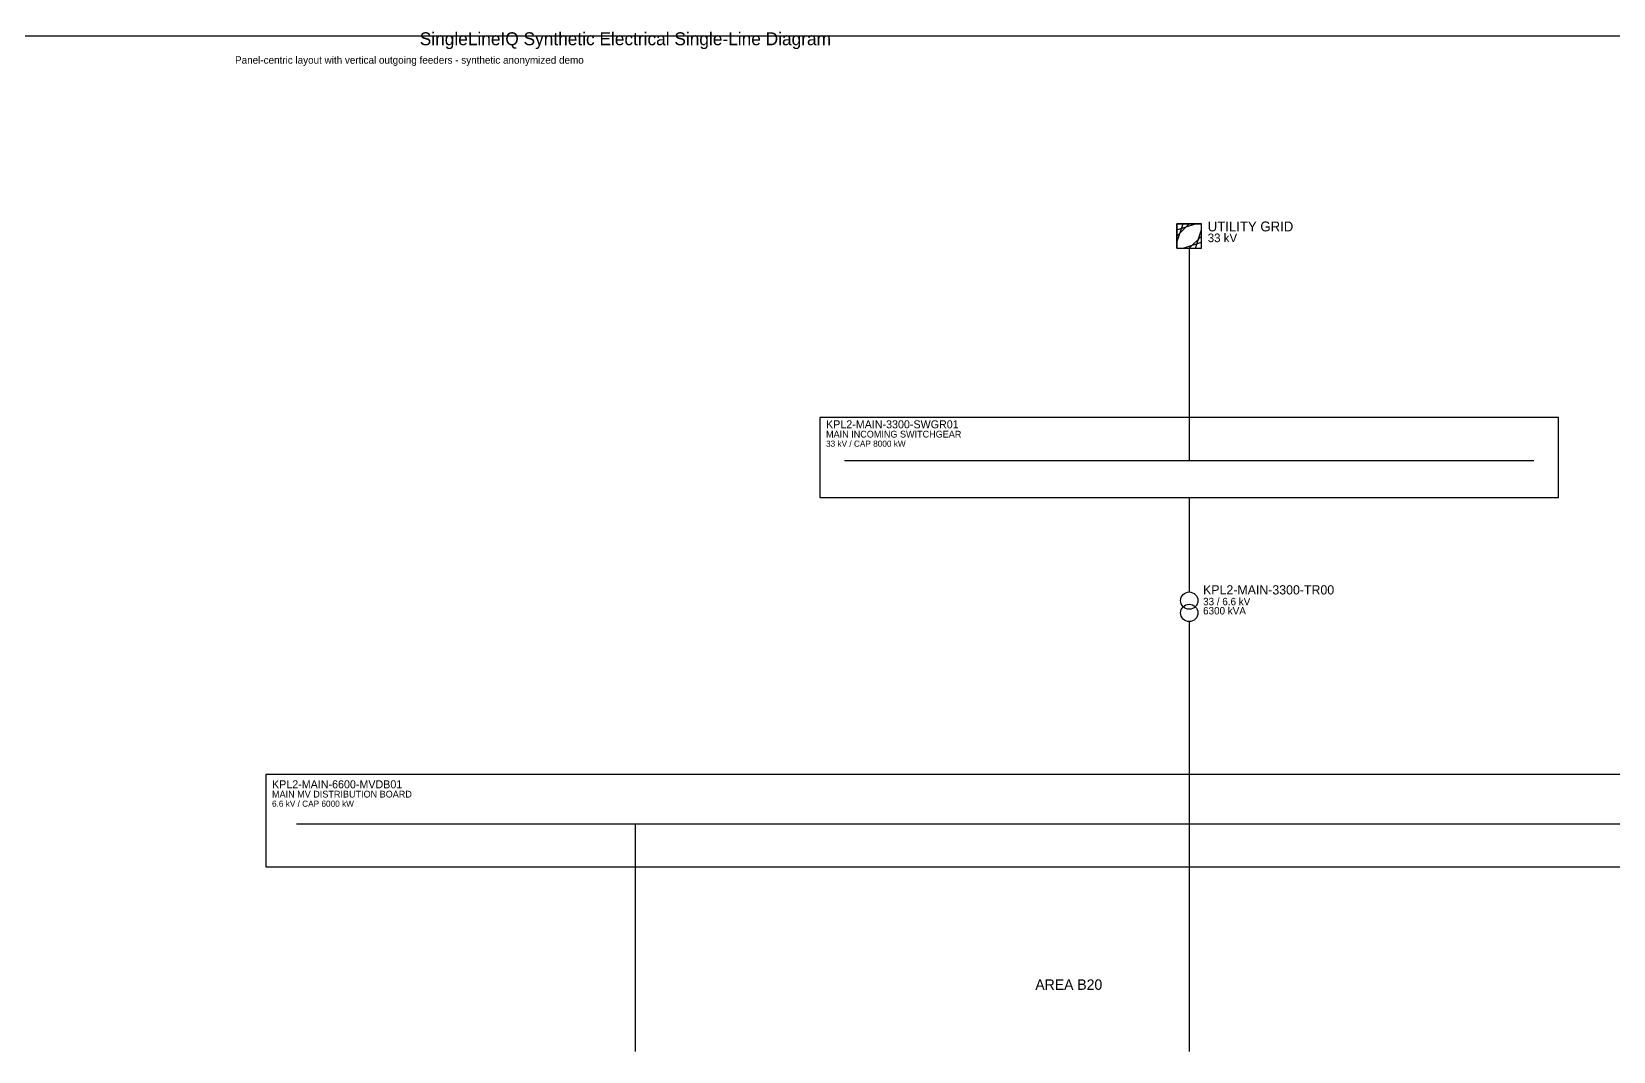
# Model space of a CAD drawing. Extents: x 100 to 17900, y 100 to 10914.
# Drawn here: x 5239 to 10378, y 7600 to 10914 of the extents above; entities that cross this region are included whole.
import ezdxf

# ---------------------------------------------------------------- set-up
doc = ezdxf.new("R2010")
doc.units = 0

msp = doc.modelspace()

# ---------------------------------------------------------------- linework, layer by layer
at = {"color": 7}
for p, q in [((17900, 10900), (100, 10900)), ((9040, 10290), (8960, 10290)), ((8960, 10290), (8960, 10210)), ((8960, 10210), (8960, 10290)), ((8960, 10230), (8980, 10290)), ((8960, 10250), (9000, 10290)), ((8960, 10270), (9020, 10290)), ((8960, 10290), (9040, 10290)), ((9040, 10210), (9040, 10290)), ((9040, 10210), (9040, 10290)), ((8980, 10210), (9040, 10230)), ((9000, 10210), (9040, 10250)), ((9020, 10210), (9040, 10270)), ((8960, 10210), (9040, 10210)), ((8960, 10210), (9040, 10210)), ((9000, 10210), (9000, 9950)), ((9000, 9950), (9000, 9520)), ((9000, 9400), (9000, 9120)), ((9000, 9130), (9000, 9093)), ((9000, 8997), (9000, 8930)), ((9000, 8930), (9000, 8560)), ((9000, 8560), (9000, 8340)), ((7200, 8340), (7200, 7600)), ((9000, 8340), (9000, 7600))]:
    msp.add_line(p, q, dxfattribs=at)
at = {"color": 3}
for p, q in [((10200, 9660), (7800, 9660)), ((7800, 9660), (7800, 9400)), ((10200, 9400), (10200, 9660)), ((7800, 9400), (10200, 9400)), ((12000, 8500), (6000, 8500)), ((6000, 8500), (6000, 8200)), ((6000, 8200), (12000, 8200))]:
    msp.add_line(p, q, dxfattribs=at)
at = {"color": 5}
for p, q in [((7880, 9520), (10120, 9520)), ((6100, 8340), (11900, 8340))]:
    msp.add_line(p, q, dxfattribs=at)
at = {"color": 4}
for centre in [(9000, 9065), (9000, 9025)]:
    msp.add_circle(centre, 28, dxfattribs=at)

# ---------------------------------------------------------------- texts
at = {"color": 7}
for s, height, p in [('SingleLineIQ Synthetic Electrical Single-Line Diagram', 42, (6500, 10870)), ('UTILITY GRID', 32, (9060, 10265)), ('33 kV', 28, (9060, 10230)), ('KPL2-MAIN-3300-TR00', 30, (9045, 9085)), ('33 / 6.6 kV', 24, (9045, 9050)), ('6300 kVA', 24, (9045, 9020)), ('AREA B20', 34, (8500, 7800))]:
    msp.add_text(s, height=height, dxfattribs=at).set_placement(p)
at = {"color": 2}
msp.add_text('Panel-centric layout with vertical outgoing feeders - synthetic anonymized demo', height=24, dxfattribs=at).set_placement((5900, 10810))
at = {"color": 3}
for s, height, p in [('MAIN INCOMING SWITCHGEAR', 22, (7820, 9595)), ('KPL2-MAIN-3300-SWGR01', 26, (7820, 9625)), ('33 kV / CAP 8000 kW', 20, (7820, 9565)), ('KPL2-MAIN-6600-MVDB01', 26, (6020, 8455)), ('MAIN MV DISTRIBUTION BOARD', 22, (6020, 8425)), ('6.6 kV / CAP 6000 kW', 20, (6020, 8395))]:
    msp.add_text(s, height=height, dxfattribs=at).set_placement(p)

doc.saveas('drawing.dxf')
